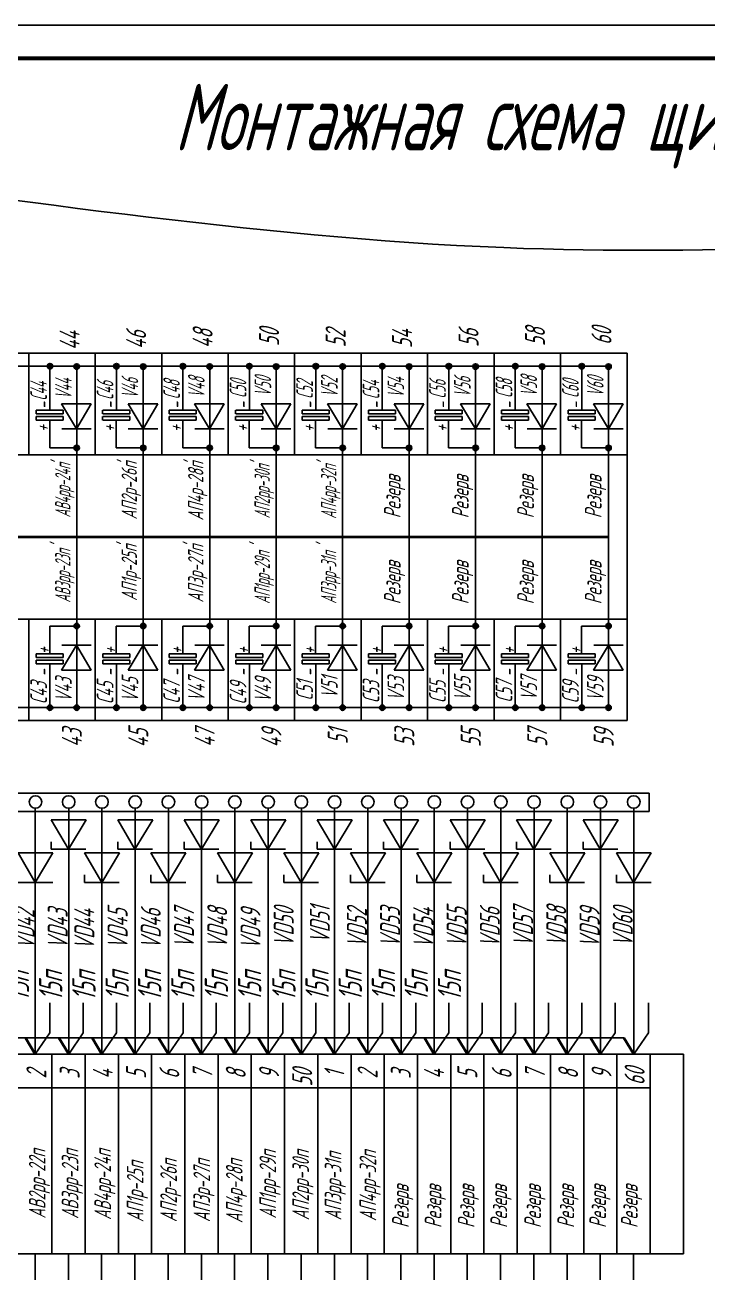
# Model space of a CAD drawing. Header units: millimetres. Extents: x -338 to 6826, y -8218 to 3153.
# Drawn here: x 2344.8 to 2447.5, y -5190 to -5001.3 of the extents above; entities that cross this region are included whole.
import ezdxf
from ezdxf.enums import TextEntityAlignment as Align

# ---------------------------------------------------------------- set-up
doc = ezdxf.new("R2010")
doc.units = ezdxf.units.MM
doc.layers.add('Рамка тонкая', color=5, linetype='Continuous', lineweight=25)
doc.layers.add('Текст_КИП', color=2, linetype='Continuous', lineweight=25)
doc.layers.add('ТЕКСТ', color=2, linetype='Continuous')
doc.layers.add('Текст.', color=51, linetype='Continuous')
doc.styles.add('Simplex', font='simplex.shx', dxfattribs={"width": 0.7, "oblique": 15})

msp = doc.modelspace()

# ---------------------------------------------------------------- hatches: boundary and pattern name
h = msp.add_hatch(color=256)
edge = h.paths.add_edge_path()
edge.add_arc((2348.49, -5052.6), 0.412, 0, 360)
h = msp.add_hatch(color=256)
edge = h.paths.add_edge_path()
edge.add_arc((2352.52, -5052.65), 0.412, 0, 360)
h = msp.add_hatch(color=256)
edge = h.paths.add_edge_path()
edge.add_arc((2358.49, -5052.6), 0.412, 0, 360)
h = msp.add_hatch(color=256)
edge = h.paths.add_edge_path()
edge.add_arc((2362.52, -5052.65), 0.412, 0, 360)
h = msp.add_hatch(color=256)
edge = h.paths.add_edge_path()
edge.add_arc((2368.49, -5052.6), 0.412, 0, 360)
h = msp.add_hatch(color=256)
edge = h.paths.add_edge_path()
edge.add_arc((2372.52, -5052.65), 0.412, 0, 360)
h = msp.add_hatch(color=256)
edge = h.paths.add_edge_path()
edge.add_arc((2378.49, -5052.6), 0.412, 0, 360)
h = msp.add_hatch(color=256)
edge = h.paths.add_edge_path()
edge.add_arc((2382.52, -5052.65), 0.412, 0, 360)
h = msp.add_hatch(color=256)
edge = h.paths.add_edge_path()
edge.add_arc((2388.49, -5052.6), 0.412, 0, 360)
h = msp.add_hatch(color=256)
edge = h.paths.add_edge_path()
edge.add_arc((2392.52, -5052.65), 0.412, 0, 360)
h = msp.add_hatch(color=256)
edge = h.paths.add_edge_path()
edge.add_arc((2398.49, -5052.6), 0.412, 0, 360)
h = msp.add_hatch(color=256)
edge = h.paths.add_edge_path()
edge.add_arc((2402.52, -5052.65), 0.412, 0, 360)
h = msp.add_hatch(color=256)
edge = h.paths.add_edge_path()
edge.add_arc((2408.49, -5052.6), 0.412, 0, 360)
h = msp.add_hatch(color=256)
edge = h.paths.add_edge_path()
edge.add_arc((2412.52, -5052.65), 0.412, 0, 360)
h = msp.add_hatch(color=256)
edge = h.paths.add_edge_path()
edge.add_arc((2418.49, -5052.6), 0.412, 0, 360)
h = msp.add_hatch(color=256)
edge = h.paths.add_edge_path()
edge.add_arc((2422.52, -5052.65), 0.412, 0, 360)
h = msp.add_hatch(color=256)
edge = h.paths.add_edge_path()
edge.add_arc((2428.49, -5052.6), 0.412, 0, 360)
h = msp.add_hatch(color=256)
edge = h.paths.add_edge_path()
edge.add_arc((2432.52, -5052.65), 0.412, 0, 360)
h = msp.add_hatch(color=256)
edge = h.paths.add_edge_path()
edge.add_arc((2352.52, -5064.89), 0.412, 0, 360)
h = msp.add_hatch(color=256)
edge = h.paths.add_edge_path()
edge.add_arc((2362.52, -5064.89), 0.412, 0, 360)
h = msp.add_hatch(color=256)
edge = h.paths.add_edge_path()
edge.add_arc((2372.52, -5064.89), 0.412, 0, 360)
h = msp.add_hatch(color=256)
edge = h.paths.add_edge_path()
edge.add_arc((2382.52, -5064.89), 0.412, 0, 360)
h = msp.add_hatch(color=256)
edge = h.paths.add_edge_path()
edge.add_arc((2392.52, -5064.89), 0.412, 0, 360)
h = msp.add_hatch(color=256)
edge = h.paths.add_edge_path()
edge.add_arc((2402.52, -5064.89), 0.412, 0, 360)
h = msp.add_hatch(color=256)
edge = h.paths.add_edge_path()
edge.add_arc((2412.52, -5064.89), 0.412, 0, 360)
h = msp.add_hatch(color=256)
edge = h.paths.add_edge_path()
edge.add_arc((2422.52, -5064.89), 0.412, 0, 360)
h = msp.add_hatch(color=256)
edge = h.paths.add_edge_path()
edge.add_arc((2432.52, -5064.89), 0.412, 0, 360)
h = msp.add_hatch(color=256)
edge = h.paths.add_edge_path()
edge.add_arc((2352.52, -5091.68), 0.412, 0, 360)
h = msp.add_hatch(color=256)
edge = h.paths.add_edge_path()
edge.add_arc((2362.52, -5091.68), 0.412, 0, 360)
h = msp.add_hatch(color=256)
edge = h.paths.add_edge_path()
edge.add_arc((2372.52, -5091.68), 0.412, 0, 360)
h = msp.add_hatch(color=256)
edge = h.paths.add_edge_path()
edge.add_arc((2382.52, -5091.68), 0.412, 0, 360)
h = msp.add_hatch(color=256)
edge = h.paths.add_edge_path()
edge.add_arc((2392.52, -5091.68), 0.412, 0, 360)
h = msp.add_hatch(color=256)
edge = h.paths.add_edge_path()
edge.add_arc((2402.52, -5091.68), 0.412, 0, 360)
h = msp.add_hatch(color=256)
edge = h.paths.add_edge_path()
edge.add_arc((2412.52, -5091.68), 0.412, 0, 360)
h = msp.add_hatch(color=256)
edge = h.paths.add_edge_path()
edge.add_arc((2422.52, -5091.68), 0.412, 0, 360)
h = msp.add_hatch(color=256)
edge = h.paths.add_edge_path()
edge.add_arc((2432.52, -5091.68), 0.412, 0, 360)
h = msp.add_hatch(color=256)
edge = h.paths.add_edge_path()
edge.add_arc((2348.49, -5103.97), 0.412, 0, 360)
h = msp.add_hatch(color=256)
edge = h.paths.add_edge_path()
edge.add_arc((2352.52, -5103.96), 0.412, 0, 360)
h = msp.add_hatch(color=256)
edge = h.paths.add_edge_path()
edge.add_arc((2358.49, -5103.97), 0.412, 0, 360)
h = msp.add_hatch(color=256)
edge = h.paths.add_edge_path()
edge.add_arc((2362.52, -5103.96), 0.412, 0, 360)
h = msp.add_hatch(color=256)
edge = h.paths.add_edge_path()
edge.add_arc((2368.49, -5103.97), 0.412, 0, 360)
h = msp.add_hatch(color=256)
edge = h.paths.add_edge_path()
edge.add_arc((2372.52, -5103.96), 0.412, 0, 360)
h = msp.add_hatch(color=256)
edge = h.paths.add_edge_path()
edge.add_arc((2378.49, -5103.97), 0.412, 0, 360)
h = msp.add_hatch(color=256)
edge = h.paths.add_edge_path()
edge.add_arc((2382.52, -5103.96), 0.412, 0, 360)
h = msp.add_hatch(color=256)
edge = h.paths.add_edge_path()
edge.add_arc((2388.49, -5103.97), 0.412, 0, 360)
h = msp.add_hatch(color=256)
edge = h.paths.add_edge_path()
edge.add_arc((2392.52, -5103.96), 0.412, 0, 360)
h = msp.add_hatch(color=256)
edge = h.paths.add_edge_path()
edge.add_arc((2398.49, -5103.97), 0.412, 0, 360)
h = msp.add_hatch(color=256)
edge = h.paths.add_edge_path()
edge.add_arc((2402.52, -5103.96), 0.412, 0, 360)
h = msp.add_hatch(color=256)
edge = h.paths.add_edge_path()
edge.add_arc((2408.49, -5103.97), 0.412, 0, 360)
h = msp.add_hatch(color=256)
edge = h.paths.add_edge_path()
edge.add_arc((2412.52, -5103.96), 0.412, 0, 360)
h = msp.add_hatch(color=256)
edge = h.paths.add_edge_path()
edge.add_arc((2418.49, -5103.97), 0.412, 0, 360)
h = msp.add_hatch(color=256)
edge = h.paths.add_edge_path()
edge.add_arc((2422.52, -5103.96), 0.412, 0, 360)
h = msp.add_hatch(color=256)
edge = h.paths.add_edge_path()
edge.add_arc((2428.49, -5103.97), 0.412, 0, 360)
h = msp.add_hatch(color=256)
edge = h.paths.add_edge_path()
edge.add_arc((2432.52, -5103.96), 0.412, 0, 360)

# ---------------------------------------------------------------- linework, layer by layer
at = {"lineweight": 60}
msp.add_line((2056.94, -5006.29), (2872.94, -5006.29), dxfattribs=at)
at = {"color": 30}
for p, q in [((2435.3, -5050.66), (2132.83, -5050.66)), ((2345.3, -5050.66), (2345.3, -5065.92)), ((2355.3, -5050.66), (2355.3, -5065.92)), ((2365.3, -5050.66), (2365.3, -5065.92)), ((2375.3, -5050.66), (2375.3, -5065.92)), ((2385.3, -5050.66), (2385.3, -5065.92)), ((2395.3, -5050.66), (2395.3, -5065.92)), ((2405.3, -5050.66), (2405.3, -5065.92)), ((2415.3, -5050.66), (2415.3, -5065.92)), ((2425.3, -5050.66), (2425.3, -5065.92)), ((2435.3, -5050.66), (2435.3, -5065.92)), ((2435.3, -5065.92), (2132.83, -5065.92)), ((2435.3, -5105.9), (2435.3, -5065.92)), ((2435.3, -5090.65), (2132.83, -5090.65)), ((2345.3, -5105.9), (2345.3, -5090.65)), ((2355.3, -5105.9), (2355.3, -5090.65)), ((2365.3, -5105.9), (2365.3, -5090.65)), ((2375.3, -5105.9), (2375.3, -5090.65)), ((2385.3, -5105.9), (2385.3, -5090.65)), ((2395.3, -5105.9), (2395.3, -5090.65)), ((2405.3, -5105.9), (2405.3, -5090.65)), ((2415.3, -5105.9), (2415.3, -5090.65)), ((2425.3, -5105.9), (2425.3, -5090.65)), ((2435.3, -5105.9), (2132.83, -5105.9))]:
    msp.add_line(p, q, dxfattribs=at)
at = {"color": 0}
for p, q in [((2137.27, -5052.61), (2432.52, -5052.61)), ((2348.46, -5060.72), (2348.46, -5064.88)), ((2358.46, -5060.72), (2358.46, -5064.88)), ((2368.46, -5060.72), (2368.46, -5064.88)), ((2378.46, -5060.72), (2378.46, -5064.88)), ((2388.46, -5060.72), (2388.46, -5064.88)), ((2398.46, -5060.72), (2398.46, -5064.88)), ((2408.46, -5060.72), (2408.46, -5064.88)), ((2418.46, -5060.72), (2418.46, -5064.88)), ((2428.46, -5060.72), (2428.46, -5064.88)), ((2348.46, -5095.85), (2348.46, -5091.69)), ((2358.46, -5095.85), (2358.46, -5091.69)), ((2368.46, -5095.85), (2368.46, -5091.69)), ((2378.46, -5095.85), (2378.46, -5091.69)), ((2388.46, -5095.85), (2388.46, -5091.69)), ((2398.46, -5095.85), (2398.46, -5091.69)), ((2408.46, -5095.85), (2408.46, -5091.69)), ((2418.46, -5095.85), (2418.46, -5091.69)), ((2428.46, -5095.85), (2428.46, -5091.69)), ((2130.76, -5103.96), (2432.52, -5103.96))]:
    msp.add_line(p, q, dxfattribs=at)
for p, q in [((2348.49, -5059.2), (2348.49, -5052.61)), ((2352.52, -5052.61), (2352.52, -5078.28)), ((2358.49, -5059.2), (2358.49, -5052.61)), ((2362.52, -5052.61), (2362.52, -5078.28)), ((2368.49, -5059.2), (2368.49, -5052.61)), ((2372.52, -5052.61), (2372.52, -5078.28)), ((2378.49, -5059.2), (2378.49, -5052.61)), ((2382.52, -5052.61), (2382.52, -5078.28)), ((2388.49, -5059.2), (2388.49, -5052.61)), ((2392.52, -5052.61), (2392.52, -5078.28)), ((2398.49, -5059.2), (2398.49, -5052.61)), ((2402.52, -5052.61), (2402.52, -5078.28)), ((2408.49, -5059.2), (2408.49, -5052.61)), ((2412.52, -5052.61), (2412.52, -5078.28)), ((2418.49, -5059.2), (2418.49, -5052.61)), ((2422.52, -5052.61), (2422.52, -5078.28)), ((2428.49, -5059.2), (2428.49, -5052.61)), ((2432.52, -5052.61), (2432.52, -5078.28)), ((2350.25, -5058.24), (2352.51, -5062)), ((2350.25, -5058.24), (2354.71, -5058.24)), ((2352.51, -5062), (2354.71, -5058.24)), ((2360.25, -5058.24), (2362.51, -5062)), ((2360.25, -5058.24), (2364.71, -5058.24)), ((2362.51, -5062), (2364.71, -5058.24)), ((2370.25, -5058.24), (2372.51, -5062)), ((2370.25, -5058.24), (2374.71, -5058.24)), ((2372.51, -5062), (2374.71, -5058.24)), ((2380.25, -5058.24), (2382.51, -5062)), ((2380.25, -5058.24), (2384.71, -5058.24)), ((2382.51, -5062), (2384.71, -5058.24)), ((2390.25, -5058.24), (2392.51, -5062)), ((2390.25, -5058.24), (2394.71, -5058.24)), ((2392.51, -5062), (2394.71, -5058.24)), ((2400.25, -5058.24), (2402.51, -5062)), ((2400.25, -5058.24), (2404.71, -5058.24)), ((2402.51, -5062), (2404.71, -5058.24)), ((2410.25, -5058.24), (2412.51, -5062)), ((2410.25, -5058.24), (2414.71, -5058.24)), ((2412.51, -5062), (2414.71, -5058.24)), ((2420.25, -5058.24), (2422.51, -5062)), ((2420.25, -5058.24), (2424.71, -5058.24)), ((2422.51, -5062), (2424.71, -5058.24)), ((2430.25, -5058.24), (2432.51, -5062)), ((2430.25, -5058.24), (2434.71, -5058.24)), ((2432.51, -5062), (2434.71, -5058.24)), ((2346.42, -5059.77), (2346.42, -5059.2)), ((2346.42, -5060.72), (2346.42, -5060.15)), ((2350.49, -5059.2), (2346.43, -5059.2)), ((2346.43, -5059.77), (2350.49, -5059.77)), ((2350.49, -5060.15), (2346.43, -5060.15)), ((2350.49, -5059.77), (2350.49, -5059.2)), ((2350.49, -5060.72), (2350.49, -5060.15)), ((2356.42, -5059.77), (2356.42, -5059.2)), ((2356.42, -5060.72), (2356.42, -5060.15)), ((2360.49, -5059.2), (2356.43, -5059.2)), ((2356.43, -5059.77), (2360.49, -5059.77)), ((2360.49, -5060.15), (2356.43, -5060.15)), ((2360.49, -5059.77), (2360.49, -5059.2)), ((2360.49, -5060.72), (2360.49, -5060.15)), ((2366.42, -5059.77), (2366.42, -5059.2)), ((2366.42, -5060.72), (2366.42, -5060.15)), ((2370.49, -5059.2), (2366.43, -5059.2)), ((2366.43, -5059.77), (2370.49, -5059.77)), ((2370.49, -5060.15), (2366.43, -5060.15)), ((2370.49, -5059.77), (2370.49, -5059.2)), ((2370.49, -5060.72), (2370.49, -5060.15)), ((2376.42, -5059.77), (2376.42, -5059.2)), ((2376.42, -5060.72), (2376.42, -5060.15)), ((2380.49, -5059.2), (2376.43, -5059.2)), ((2376.43, -5059.77), (2380.49, -5059.77)), ((2380.49, -5060.15), (2376.43, -5060.15)), ((2380.49, -5059.77), (2380.49, -5059.2)), ((2380.49, -5060.72), (2380.49, -5060.15)), ((2386.42, -5059.77), (2386.42, -5059.2)), ((2386.42, -5060.72), (2386.42, -5060.15)), ((2390.49, -5059.2), (2386.43, -5059.2)), ((2386.43, -5059.77), (2390.49, -5059.77)), ((2390.49, -5060.15), (2386.43, -5060.15)), ((2390.49, -5059.77), (2390.49, -5059.2)), ((2390.49, -5060.72), (2390.49, -5060.15)), ((2396.42, -5059.77), (2396.42, -5059.2)), ((2396.42, -5060.72), (2396.42, -5060.15)), ((2400.49, -5059.2), (2396.43, -5059.2)), ((2396.43, -5059.77), (2400.49, -5059.77)), ((2400.49, -5060.15), (2396.43, -5060.15)), ((2400.49, -5059.77), (2400.49, -5059.2)), ((2400.49, -5060.72), (2400.49, -5060.15)), ((2406.42, -5059.77), (2406.42, -5059.2)), ((2406.42, -5060.72), (2406.42, -5060.15)), ((2410.49, -5059.2), (2406.43, -5059.2)), ((2406.43, -5059.77), (2410.49, -5059.77)), ((2410.49, -5060.15), (2406.43, -5060.15)), ((2410.49, -5059.77), (2410.49, -5059.2)), ((2410.49, -5060.72), (2410.49, -5060.15)), ((2416.42, -5059.77), (2416.42, -5059.2)), ((2416.42, -5060.72), (2416.42, -5060.15)), ((2420.49, -5059.2), (2416.43, -5059.2)), ((2416.43, -5059.77), (2420.49, -5059.77)), ((2420.49, -5060.15), (2416.43, -5060.15)), ((2420.49, -5059.77), (2420.49, -5059.2)), ((2420.49, -5060.72), (2420.49, -5060.15)), ((2426.42, -5059.77), (2426.42, -5059.2)), ((2426.42, -5060.72), (2426.42, -5060.15)), ((2430.49, -5059.2), (2426.43, -5059.2)), ((2426.43, -5059.77), (2430.49, -5059.77)), ((2430.49, -5060.15), (2426.43, -5060.15)), ((2430.49, -5059.77), (2430.49, -5059.2)), ((2430.49, -5060.72), (2430.49, -5060.15)), ((2346.43, -5060.72), (2350.49, -5060.72)), ((2352.51, -5062), (2350.28, -5062)), ((2352.51, -5062), (2354.71, -5062)), ((2356.43, -5060.72), (2360.49, -5060.72)), ((2362.51, -5062), (2360.28, -5062)), ((2362.51, -5062), (2364.71, -5062)), ((2366.43, -5060.72), (2370.49, -5060.72)), ((2372.51, -5062), (2370.28, -5062)), ((2372.51, -5062), (2374.71, -5062)), ((2376.43, -5060.72), (2380.49, -5060.72)), ((2382.51, -5062), (2380.28, -5062)), ((2382.51, -5062), (2384.71, -5062)), ((2386.43, -5060.72), (2390.49, -5060.72)), ((2392.51, -5062), (2390.28, -5062)), ((2392.51, -5062), (2394.71, -5062)), ((2396.43, -5060.72), (2400.49, -5060.72)), ((2402.51, -5062), (2400.28, -5062)), ((2402.51, -5062), (2404.71, -5062)), ((2406.43, -5060.72), (2410.49, -5060.72)), ((2412.51, -5062), (2410.28, -5062)), ((2412.51, -5062), (2414.71, -5062)), ((2416.43, -5060.72), (2420.49, -5060.72)), ((2422.51, -5062), (2420.28, -5062)), ((2422.51, -5062), (2424.71, -5062)), ((2426.43, -5060.72), (2430.49, -5060.72)), ((2432.51, -5062), (2430.28, -5062)), ((2432.51, -5062), (2434.71, -5062)), ((2352.52, -5064.88), (2348.46, -5064.88)), ((2362.52, -5064.88), (2358.46, -5064.88)), ((2372.52, -5064.88), (2368.46, -5064.88)), ((2382.52, -5064.88), (2378.46, -5064.88)), ((2392.52, -5064.88), (2388.46, -5064.88)), ((2402.52, -5064.88), (2398.46, -5064.88)), ((2412.52, -5064.88), (2408.46, -5064.88)), ((2422.52, -5064.88), (2418.46, -5064.88)), ((2432.52, -5064.88), (2428.46, -5064.88)), ((2352.52, -5103.96), (2352.52, -5078.28)), ((2362.52, -5103.96), (2362.52, -5078.28)), ((2372.52, -5103.96), (2372.52, -5078.28)), ((2382.52, -5103.96), (2382.52, -5078.28)), ((2392.52, -5103.96), (2392.52, -5078.28)), ((2402.52, -5103.96), (2402.52, -5078.28)), ((2412.52, -5103.96), (2412.52, -5078.28)), ((2422.52, -5103.96), (2422.52, -5078.28)), ((2432.52, -5103.96), (2432.52, -5078.28)), ((2352.52, -5091.69), (2348.46, -5091.69)), ((2362.52, -5091.69), (2358.46, -5091.69)), ((2372.52, -5091.69), (2368.46, -5091.69)), ((2382.52, -5091.69), (2378.46, -5091.69)), ((2392.52, -5091.69), (2388.46, -5091.69)), ((2402.52, -5091.69), (2398.46, -5091.69)), ((2412.52, -5091.69), (2408.46, -5091.69)), ((2422.52, -5091.69), (2418.46, -5091.69)), ((2432.52, -5091.69), (2428.46, -5091.69)), ((2346.43, -5096.42), (2346.43, -5095.85)), ((2346.43, -5095.85), (2350.49, -5095.85)), ((2350.25, -5098.33), (2352.51, -5094.57)), ((2352.51, -5094.57), (2350.28, -5094.57)), ((2350.49, -5095.85), (2350.49, -5096.42)), ((2350.49, -5095.85), (2350.49, -5096.42)), ((2352.51, -5094.57), (2354.71, -5098.33)), ((2352.51, -5094.57), (2354.71, -5094.57)), ((2356.43, -5096.42), (2356.43, -5095.85)), ((2356.43, -5095.85), (2360.49, -5095.85)), ((2360.25, -5098.33), (2362.51, -5094.57)), ((2362.51, -5094.57), (2360.28, -5094.57)), ((2360.49, -5095.85), (2360.49, -5096.42)), ((2360.49, -5095.85), (2360.49, -5096.42)), ((2362.51, -5094.57), (2364.71, -5098.33)), ((2362.51, -5094.57), (2364.71, -5094.57)), ((2366.43, -5096.42), (2366.43, -5095.85)), ((2366.43, -5095.85), (2370.49, -5095.85)), ((2370.25, -5098.33), (2372.51, -5094.57)), ((2372.51, -5094.57), (2370.28, -5094.57)), ((2370.49, -5095.85), (2370.49, -5096.42)), ((2370.49, -5095.85), (2370.49, -5096.42)), ((2372.51, -5094.57), (2374.71, -5098.33)), ((2372.51, -5094.57), (2374.71, -5094.57)), ((2376.43, -5096.42), (2376.43, -5095.85)), ((2376.43, -5095.85), (2380.49, -5095.85)), ((2380.25, -5098.33), (2382.51, -5094.57)), ((2382.51, -5094.57), (2380.28, -5094.57)), ((2380.49, -5095.85), (2380.49, -5096.42)), ((2380.49, -5095.85), (2380.49, -5096.42)), ((2382.51, -5094.57), (2384.71, -5098.33)), ((2382.51, -5094.57), (2384.71, -5094.57)), ((2386.43, -5096.42), (2386.43, -5095.85)), ((2386.43, -5095.85), (2390.49, -5095.85)), ((2390.25, -5098.33), (2392.51, -5094.57)), ((2392.51, -5094.57), (2390.28, -5094.57)), ((2390.49, -5095.85), (2390.49, -5096.42)), ((2390.49, -5095.85), (2390.49, -5096.42)), ((2392.51, -5094.57), (2394.71, -5098.33)), ((2392.51, -5094.57), (2394.71, -5094.57)), ((2396.43, -5096.42), (2396.43, -5095.85)), ((2396.43, -5095.85), (2400.49, -5095.85)), ((2400.25, -5098.33), (2402.51, -5094.57)), ((2402.51, -5094.57), (2400.28, -5094.57)), ((2400.49, -5095.85), (2400.49, -5096.42)), ((2400.49, -5095.85), (2400.49, -5096.42)), ((2402.51, -5094.57), (2404.71, -5098.33)), ((2402.51, -5094.57), (2404.71, -5094.57)), ((2406.43, -5096.42), (2406.43, -5095.85)), ((2406.43, -5095.85), (2410.49, -5095.85)), ((2410.25, -5098.33), (2412.51, -5094.57)), ((2412.51, -5094.57), (2410.28, -5094.57)), ((2410.49, -5095.85), (2410.49, -5096.42)), ((2410.49, -5095.85), (2410.49, -5096.42)), ((2412.51, -5094.57), (2414.71, -5098.33)), ((2412.51, -5094.57), (2414.71, -5094.57)), ((2416.43, -5096.42), (2416.43, -5095.85)), ((2416.43, -5095.85), (2420.49, -5095.85)), ((2420.25, -5098.33), (2422.51, -5094.57)), ((2422.51, -5094.57), (2420.28, -5094.57)), ((2420.49, -5095.85), (2420.49, -5096.42)), ((2420.49, -5095.85), (2420.49, -5096.42)), ((2422.51, -5094.57), (2424.71, -5098.33)), ((2422.51, -5094.57), (2424.71, -5094.57)), ((2426.43, -5096.42), (2426.43, -5095.85)), ((2426.43, -5095.85), (2430.49, -5095.85)), ((2430.25, -5098.33), (2432.51, -5094.57)), ((2432.51, -5094.57), (2430.28, -5094.57)), ((2430.49, -5095.85), (2430.49, -5096.42)), ((2430.49, -5095.85), (2430.49, -5096.42)), ((2432.51, -5094.57), (2434.71, -5098.33)), ((2432.51, -5094.57), (2434.71, -5094.57)), ((2350.49, -5096.42), (2346.43, -5096.42)), ((2346.43, -5097.37), (2346.43, -5096.8)), ((2346.43, -5096.8), (2350.49, -5096.8)), ((2350.49, -5097.37), (2346.43, -5097.37)), ((2348.49, -5097.37), (2348.49, -5103.96)), ((2350.49, -5096.8), (2350.49, -5097.37)), ((2350.49, -5096.8), (2350.49, -5097.37)), ((2360.49, -5096.42), (2356.43, -5096.42)), ((2356.43, -5097.37), (2356.43, -5096.8)), ((2356.43, -5096.8), (2360.49, -5096.8)), ((2360.49, -5097.37), (2356.43, -5097.37)), ((2358.49, -5097.37), (2358.49, -5103.96)), ((2360.49, -5096.8), (2360.49, -5097.37)), ((2360.49, -5096.8), (2360.49, -5097.37)), ((2370.49, -5096.42), (2366.43, -5096.42)), ((2366.43, -5097.37), (2366.43, -5096.8)), ((2366.43, -5096.8), (2370.49, -5096.8)), ((2370.49, -5097.37), (2366.43, -5097.37)), ((2368.49, -5097.37), (2368.49, -5103.96)), ((2370.49, -5096.8), (2370.49, -5097.37)), ((2370.49, -5096.8), (2370.49, -5097.37)), ((2380.49, -5096.42), (2376.43, -5096.42)), ((2376.43, -5097.37), (2376.43, -5096.8)), ((2376.43, -5096.8), (2380.49, -5096.8)), ((2380.49, -5097.37), (2376.43, -5097.37)), ((2378.49, -5097.37), (2378.49, -5103.96)), ((2380.49, -5096.8), (2380.49, -5097.37)), ((2380.49, -5096.8), (2380.49, -5097.37)), ((2390.49, -5096.42), (2386.43, -5096.42)), ((2386.43, -5097.37), (2386.43, -5096.8)), ((2386.43, -5096.8), (2390.49, -5096.8)), ((2390.49, -5097.37), (2386.43, -5097.37)), ((2388.49, -5097.37), (2388.49, -5103.96)), ((2390.49, -5096.8), (2390.49, -5097.37)), ((2390.49, -5096.8), (2390.49, -5097.37)), ((2400.49, -5096.42), (2396.43, -5096.42)), ((2396.43, -5097.37), (2396.43, -5096.8)), ((2396.43, -5096.8), (2400.49, -5096.8)), ((2400.49, -5097.37), (2396.43, -5097.37)), ((2398.49, -5097.37), (2398.49, -5103.96)), ((2400.49, -5096.8), (2400.49, -5097.37)), ((2400.49, -5096.8), (2400.49, -5097.37)), ((2410.49, -5096.42), (2406.43, -5096.42)), ((2406.43, -5097.37), (2406.43, -5096.8)), ((2406.43, -5096.8), (2410.49, -5096.8)), ((2410.49, -5097.37), (2406.43, -5097.37)), ((2408.49, -5097.37), (2408.49, -5103.96)), ((2410.49, -5096.8), (2410.49, -5097.37)), ((2410.49, -5096.8), (2410.49, -5097.37)), ((2420.49, -5096.42), (2416.43, -5096.42)), ((2416.43, -5097.37), (2416.43, -5096.8)), ((2416.43, -5096.8), (2420.49, -5096.8)), ((2420.49, -5097.37), (2416.43, -5097.37)), ((2418.49, -5097.37), (2418.49, -5103.96)), ((2420.49, -5096.8), (2420.49, -5097.37)), ((2420.49, -5096.8), (2420.49, -5097.37)), ((2430.49, -5096.42), (2426.43, -5096.42)), ((2426.43, -5097.37), (2426.43, -5096.8)), ((2426.43, -5096.8), (2430.49, -5096.8)), ((2430.49, -5097.37), (2426.43, -5097.37)), ((2428.49, -5097.37), (2428.49, -5103.96)), ((2430.49, -5096.8), (2430.49, -5097.37)), ((2430.49, -5096.8), (2430.49, -5097.37)), ((2350.25, -5098.33), (2354.71, -5098.33)), ((2360.25, -5098.33), (2364.71, -5098.33)), ((2370.25, -5098.33), (2374.71, -5098.33)), ((2380.25, -5098.33), (2384.71, -5098.33)), ((2390.25, -5098.33), (2394.71, -5098.33)), ((2400.25, -5098.33), (2404.71, -5098.33)), ((2410.25, -5098.33), (2414.71, -5098.33)), ((2420.25, -5098.33), (2424.71, -5098.33)), ((2430.25, -5098.33), (2434.71, -5098.33)), ((2284.91, -5116.82), (2438.64, -5116.82)), ((2435.41, -5116.82), (2438.64, -5116.82)), ((2438.64, -5119.6), (2438.64, -5116.82)), ((2438.64, -5119.6), (2284.91, -5119.6)), ((2346.28, -5156.09), (2346.28, -5119.09)), ((2351.31, -5156.1), (2351.31, -5119.09)), ((2356.31, -5156.1), (2356.31, -5119.09)), ((2361.31, -5156.1), (2361.31, -5119.09)), ((2366.31, -5156.1), (2366.31, -5119.09)), ((2371.31, -5156.1), (2371.31, -5119.09)), ((2376.31, -5156.1), (2376.31, -5119.09)), ((2381.31, -5156.1), (2381.31, -5119.09)), ((2386.31, -5156.1), (2386.31, -5119.09)), ((2391.31, -5156.1), (2391.31, -5119.09)), ((2396.31, -5156.1), (2396.31, -5119.09)), ((2401.31, -5156.1), (2401.31, -5119.09)), ((2406.31, -5156.12), (2406.31, -5119.09)), ((2411.31, -5156.1), (2411.31, -5119.09)), ((2416.31, -5156.1), (2416.31, -5119.09)), ((2421.31, -5156.1), (2421.31, -5119.09)), ((2426.31, -5156.1), (2426.31, -5119.09)), ((2431.31, -5156.1), (2431.31, -5119.09)), ((2438.64, -5119.6), (2435.41, -5119.6)), ((2436.31, -5156.1), (2436.31, -5119.09)), ((2434.82, -5153.64), (2132.23, -5153.64))]:
    msp.add_line(p, q)
at = {"color": 1, "lineweight": 40}
for p, q in [((2132.23, -5078.28), (2432.52, -5078.28)), ((2344.79, -5153.64), (2346.28, -5156.09)), ((2349.82, -5153.64), (2351.31, -5156.09)), ((2354.82, -5153.64), (2356.31, -5156.09)), ((2359.82, -5153.64), (2361.31, -5156.09)), ((2364.82, -5153.64), (2366.31, -5156.09)), ((2369.82, -5153.64), (2371.31, -5156.09)), ((2374.82, -5153.64), (2376.31, -5156.09)), ((2379.82, -5153.64), (2381.31, -5156.09)), ((2384.82, -5153.64), (2386.31, -5156.09)), ((2389.82, -5153.64), (2391.31, -5156.09)), ((2394.82, -5153.64), (2396.31, -5156.09)), ((2399.82, -5153.64), (2401.31, -5156.09)), ((2404.82, -5153.64), (2406.31, -5156.09)), ((2409.82, -5153.64), (2411.31, -5156.09)), ((2414.82, -5153.64), (2416.31, -5156.09)), ((2419.82, -5153.64), (2421.31, -5156.09)), ((2424.82, -5153.64), (2426.31, -5156.09)), ((2429.82, -5153.64), (2431.31, -5156.09)), ((2434.82, -5153.64), (2436.31, -5156.09))]:
    msp.add_line(p, q, dxfattribs=at)
at = {"color": 6}
for p, q in [((2353.95, -5120.82), (2348.69, -5120.82)), ((2351.28, -5125.25), (2348.69, -5120.82)), ((2353.95, -5120.82), (2351.28, -5125.25)), ((2363.95, -5120.82), (2358.69, -5120.82)), ((2361.28, -5125.25), (2358.69, -5120.82)), ((2363.95, -5120.82), (2361.28, -5125.25)), ((2373.95, -5120.82), (2368.69, -5120.82)), ((2371.28, -5125.25), (2368.69, -5120.82)), ((2373.95, -5120.82), (2371.28, -5125.25)), ((2383.95, -5120.82), (2378.69, -5120.82)), ((2381.28, -5125.25), (2378.69, -5120.82)), ((2383.95, -5120.82), (2381.28, -5125.25)), ((2393.95, -5120.82), (2388.69, -5120.82)), ((2391.28, -5125.25), (2388.69, -5120.82)), ((2393.95, -5120.82), (2391.28, -5125.25)), ((2403.95, -5120.82), (2398.69, -5120.82)), ((2401.28, -5125.25), (2398.69, -5120.82)), ((2403.95, -5120.82), (2401.28, -5125.25)), ((2413.95, -5120.82), (2408.69, -5120.82)), ((2411.28, -5125.25), (2408.69, -5120.82)), ((2413.95, -5120.82), (2411.28, -5125.25)), ((2423.95, -5120.82), (2418.69, -5120.82)), ((2421.28, -5125.25), (2418.69, -5120.82)), ((2423.95, -5120.82), (2421.28, -5125.25)), ((2433.95, -5120.82), (2428.69, -5120.82)), ((2431.28, -5125.25), (2428.69, -5120.82)), ((2433.95, -5120.82), (2431.28, -5125.25)), ((2348.69, -5125.25), (2348.69, -5124.13)), ((2358.69, -5125.25), (2358.69, -5124.13)), ((2368.69, -5125.25), (2368.69, -5124.13)), ((2378.69, -5125.25), (2378.69, -5124.13)), ((2388.69, -5125.25), (2388.69, -5124.13)), ((2398.69, -5125.25), (2398.69, -5124.13)), ((2408.69, -5125.25), (2408.69, -5124.13)), ((2418.69, -5125.25), (2418.69, -5124.13)), ((2428.69, -5125.25), (2428.69, -5124.13)), ((2348.95, -5125.81), (2343.69, -5125.81)), ((2346.28, -5130.24), (2343.69, -5125.81)), ((2348.95, -5125.81), (2346.28, -5130.24)), ((2351.28, -5125.25), (2348.69, -5125.25)), ((2351.28, -5125.25), (2353.91, -5125.25)), ((2358.95, -5125.81), (2353.69, -5125.81)), ((2356.28, -5130.24), (2353.69, -5125.81)), ((2358.95, -5125.81), (2356.28, -5130.24)), ((2361.28, -5125.25), (2358.69, -5125.25)), ((2361.28, -5125.25), (2363.91, -5125.25)), ((2368.95, -5125.81), (2363.69, -5125.81)), ((2366.28, -5130.24), (2363.69, -5125.81)), ((2368.95, -5125.81), (2366.28, -5130.24)), ((2371.28, -5125.25), (2368.69, -5125.25)), ((2371.28, -5125.25), (2373.91, -5125.25)), ((2378.95, -5125.81), (2373.69, -5125.81)), ((2376.28, -5130.24), (2373.69, -5125.81)), ((2378.95, -5125.81), (2376.28, -5130.24)), ((2381.28, -5125.25), (2378.69, -5125.25)), ((2381.28, -5125.25), (2383.91, -5125.25)), ((2388.95, -5125.81), (2383.69, -5125.81)), ((2386.28, -5130.24), (2383.69, -5125.81)), ((2388.95, -5125.81), (2386.28, -5130.24)), ((2391.28, -5125.25), (2388.69, -5125.25)), ((2391.28, -5125.25), (2393.91, -5125.25)), ((2398.95, -5125.81), (2393.69, -5125.81)), ((2396.28, -5130.24), (2393.69, -5125.81)), ((2398.95, -5125.81), (2396.28, -5130.24)), ((2401.28, -5125.25), (2398.69, -5125.25)), ((2401.28, -5125.25), (2403.91, -5125.25)), ((2408.95, -5125.81), (2403.69, -5125.81)), ((2406.28, -5130.24), (2403.69, -5125.81)), ((2408.95, -5125.81), (2406.28, -5130.24)), ((2411.28, -5125.25), (2408.69, -5125.25)), ((2411.28, -5125.25), (2413.91, -5125.25)), ((2418.95, -5125.81), (2413.69, -5125.81)), ((2416.28, -5130.24), (2413.69, -5125.81)), ((2418.95, -5125.81), (2416.28, -5130.24)), ((2421.28, -5125.25), (2418.69, -5125.25)), ((2421.28, -5125.25), (2423.91, -5125.25)), ((2428.95, -5125.81), (2423.69, -5125.81)), ((2426.28, -5130.24), (2423.69, -5125.81)), ((2428.95, -5125.81), (2426.28, -5130.24)), ((2431.28, -5125.25), (2428.69, -5125.25)), ((2431.28, -5125.25), (2433.91, -5125.25)), ((2438.95, -5125.81), (2433.69, -5125.81)), ((2436.28, -5130.24), (2433.69, -5125.81)), ((2438.95, -5125.81), (2436.28, -5130.24)), ((2353.69, -5130.24), (2353.69, -5129.11)), ((2363.69, -5130.24), (2363.69, -5129.11)), ((2373.69, -5130.24), (2373.69, -5129.11)), ((2383.69, -5130.24), (2383.69, -5129.11)), ((2393.69, -5130.24), (2393.69, -5129.11)), ((2403.69, -5130.24), (2403.69, -5129.11)), ((2413.69, -5130.24), (2413.69, -5129.11)), ((2423.69, -5130.24), (2423.69, -5129.11)), ((2433.69, -5130.24), (2433.69, -5129.11)), ((2346.28, -5130.24), (2343.69, -5130.24)), ((2346.28, -5130.24), (2348.91, -5130.24)), ((2356.28, -5130.24), (2353.69, -5130.24)), ((2356.28, -5130.24), (2358.91, -5130.24)), ((2366.28, -5130.24), (2363.69, -5130.24)), ((2366.28, -5130.24), (2368.91, -5130.24)), ((2376.28, -5130.24), (2373.69, -5130.24)), ((2376.28, -5130.24), (2378.91, -5130.24)), ((2386.28, -5130.24), (2383.69, -5130.24)), ((2386.28, -5130.24), (2388.91, -5130.24)), ((2396.28, -5130.24), (2393.69, -5130.24)), ((2396.28, -5130.24), (2398.91, -5130.24)), ((2406.28, -5130.24), (2403.69, -5130.24)), ((2406.28, -5130.24), (2408.91, -5130.24)), ((2416.28, -5130.24), (2413.69, -5130.24)), ((2416.28, -5130.24), (2418.91, -5130.24)), ((2426.28, -5130.24), (2423.69, -5130.24)), ((2426.28, -5130.24), (2428.91, -5130.24)), ((2436.28, -5130.24), (2433.69, -5130.24)), ((2436.28, -5130.24), (2438.91, -5130.24))]:
    msp.add_line(p, q, dxfattribs=at)
at = {"color": 3}
for p, q in [((2348.49, -5152.87), (2348.49, -5148.34)), ((2353.51, -5152.87), (2353.51, -5148.34)), ((2358.51, -5152.87), (2358.51, -5148.34)), ((2363.51, -5152.87), (2363.51, -5148.34)), ((2368.51, -5152.87), (2368.51, -5148.34)), ((2373.51, -5152.87), (2373.51, -5148.34)), ((2378.51, -5152.87), (2378.51, -5148.34)), ((2383.51, -5152.87), (2383.51, -5148.34)), ((2388.51, -5152.87), (2388.51, -5148.34)), ((2393.51, -5152.87), (2393.51, -5148.34)), ((2398.51, -5152.87), (2398.51, -5148.34)), ((2403.51, -5152.87), (2403.51, -5148.34)), ((2408.51, -5152.87), (2408.51, -5148.34)), ((2413.51, -5152.87), (2413.51, -5148.34)), ((2418.51, -5152.87), (2418.51, -5148.34)), ((2423.51, -5152.87), (2423.51, -5148.34)), ((2428.51, -5152.87), (2428.51, -5148.34)), ((2433.51, -5152.87), (2433.51, -5148.34)), ((2438.51, -5152.87), (2438.51, -5148.34)), ((2346.28, -5156.09), (2348.49, -5152.87)), ((2351.31, -5156.09), (2353.51, -5152.87)), ((2356.31, -5156.09), (2358.51, -5152.87)), ((2361.31, -5156.09), (2363.51, -5152.87)), ((2366.31, -5156.09), (2368.51, -5152.87)), ((2371.31, -5156.09), (2373.51, -5152.87)), ((2376.31, -5156.09), (2378.51, -5152.87)), ((2381.31, -5156.09), (2383.51, -5152.87)), ((2386.31, -5156.09), (2388.51, -5152.87)), ((2391.31, -5156.09), (2393.51, -5152.87)), ((2396.31, -5156.09), (2398.51, -5152.87)), ((2401.31, -5156.09), (2403.51, -5152.87)), ((2406.31, -5156.09), (2408.51, -5152.87)), ((2411.31, -5156.09), (2413.51, -5152.87)), ((2416.31, -5156.09), (2418.51, -5152.87)), ((2421.31, -5156.09), (2423.51, -5152.87)), ((2426.31, -5156.09), (2428.51, -5152.87)), ((2431.31, -5156.09), (2433.51, -5152.87)), ((2436.31, -5156.09), (2438.51, -5152.87)), ((2346.27, -5186.09), (2346.27, -5190.03)), ((2351.27, -5186.09), (2351.27, -5190.03)), ((2356.27, -5186.09), (2356.27, -5190.03)), ((2361.27, -5186.09), (2361.27, -5190.03)), ((2366.27, -5186.09), (2366.27, -5190.03)), ((2371.27, -5186.09), (2371.27, -5190.03)), ((2376.27, -5186.09), (2376.27, -5190.03)), ((2381.27, -5186.09), (2381.27, -5190.03)), ((2386.27, -5186.09), (2386.27, -5190.03)), ((2391.27, -5186.09), (2391.27, -5190.03)), ((2396.27, -5186.09), (2396.27, -5190.03)), ((2401.27, -5186.09), (2401.27, -5190.03)), ((2406.27, -5186.09), (2406.27, -5190.03)), ((2411.27, -5186.09), (2411.27, -5190.03)), ((2416.27, -5186.09), (2416.27, -5190.03)), ((2421.27, -5186.09), (2421.27, -5190.03)), ((2426.27, -5186.09), (2426.27, -5190.03)), ((2431.27, -5186.09), (2431.27, -5190.03)), ((2436.27, -5186.09), (2436.27, -5190.03))]:
    msp.add_line(p, q, dxfattribs=at)
at = {"color": 2}
for p, q in [((2133.78, -5156.09), (2443.78, -5156.09)), ((2348.78, -5186.09), (2348.78, -5156.09)), ((2353.78, -5186.09), (2353.78, -5156.09)), ((2358.78, -5186.09), (2358.78, -5156.09)), ((2363.78, -5186.09), (2363.78, -5156.09)), ((2368.78, -5186.09), (2368.78, -5156.09)), ((2373.78, -5186.09), (2373.78, -5156.09)), ((2378.78, -5186.09), (2378.78, -5156.09)), ((2383.78, -5186.09), (2383.78, -5156.09)), ((2388.78, -5186.09), (2388.78, -5156.09)), ((2393.78, -5186.09), (2393.78, -5156.09)), ((2398.78, -5186.09), (2398.78, -5156.09)), ((2403.78, -5186.09), (2403.78, -5156.09)), ((2408.78, -5186.09), (2408.78, -5156.09)), ((2413.78, -5186.09), (2413.78, -5156.09)), ((2418.78, -5186.09), (2418.78, -5156.09)), ((2423.78, -5186.09), (2423.78, -5156.09)), ((2428.78, -5186.09), (2428.78, -5156.09)), ((2433.78, -5186.09), (2433.78, -5156.09)), ((2438.78, -5186.09), (2438.78, -5156.09)), ((2443.78, -5186.09), (2443.78, -5156.09)), ((2138.78, -5161.13), (2438.78, -5161.13)), ((2133.78, -5186.09), (2443.78, -5186.09))]:
    msp.add_line(p, q, dxfattribs=at)
for centre, radius in [((2348.49, -5052.6), 0.412), ((2352.52, -5052.65), 0.412), ((2358.49, -5052.6), 0.412), ((2362.52, -5052.65), 0.412), ((2368.49, -5052.6), 0.412), ((2372.52, -5052.65), 0.412), ((2378.49, -5052.6), 0.412), ((2382.52, -5052.65), 0.412), ((2388.49, -5052.6), 0.412), ((2392.52, -5052.65), 0.412), ((2398.49, -5052.6), 0.412), ((2402.52, -5052.65), 0.412), ((2408.49, -5052.6), 0.412), ((2412.52, -5052.65), 0.412), ((2418.49, -5052.6), 0.412), ((2422.52, -5052.65), 0.412), ((2428.49, -5052.6), 0.412), ((2432.52, -5052.65), 0.412), ((2352.52, -5064.89), 0.412), ((2362.52, -5064.89), 0.412), ((2372.52, -5064.89), 0.412), ((2382.52, -5064.89), 0.412), ((2392.52, -5064.89), 0.412), ((2402.52, -5064.89), 0.412), ((2412.52, -5064.89), 0.412), ((2422.52, -5064.89), 0.412), ((2432.52, -5064.89), 0.412), ((2352.52, -5091.68), 0.412), ((2362.52, -5091.68), 0.412), ((2372.52, -5091.68), 0.412), ((2382.52, -5091.68), 0.412), ((2392.52, -5091.68), 0.412), ((2402.52, -5091.68), 0.412), ((2412.52, -5091.68), 0.412), ((2422.52, -5091.68), 0.412), ((2432.52, -5091.68), 0.412), ((2348.49, -5103.97), 0.412), ((2352.52, -5103.96), 0.412), ((2358.49, -5103.97), 0.412), ((2362.52, -5103.96), 0.412), ((2368.49, -5103.97), 0.412), ((2372.52, -5103.96), 0.412), ((2378.49, -5103.97), 0.412), ((2382.52, -5103.96), 0.412), ((2388.49, -5103.97), 0.412), ((2392.52, -5103.96), 0.412), ((2398.49, -5103.97), 0.412), ((2402.52, -5103.96), 0.412), ((2408.49, -5103.97), 0.412), ((2412.52, -5103.96), 0.412), ((2418.49, -5103.97), 0.412), ((2422.52, -5103.96), 0.412), ((2428.49, -5103.97), 0.412), ((2432.52, -5103.96), 0.412), ((2346.31, -5118.15), 0.943), ((2351.31, -5118.15), 0.943), ((2356.31, -5118.15), 0.943), ((2361.31, -5118.15), 0.943), ((2366.31, -5118.15), 0.943), ((2371.31, -5118.15), 0.943), ((2376.31, -5118.15), 0.943), ((2381.31, -5118.15), 0.943), ((2386.31, -5118.15), 0.943), ((2391.31, -5118.15), 0.943), ((2396.31, -5118.15), 0.943), ((2401.31, -5118.15), 0.943), ((2406.31, -5118.15), 0.943), ((2411.31, -5118.15), 0.943), ((2416.31, -5118.15), 0.943), ((2421.31, -5118.15), 0.943), ((2426.31, -5118.15), 0.943), ((2431.31, -5118.15), 0.943), ((2436.31, -5118.15), 0.943)]:
    msp.add_circle(centre, radius)
at = {"color": 5}
msp.add_open_spline([(2076.32, -5027.44), (2082.36, -5024.88), (2092.98, -5020.38), (2125.28, -5037.5), (2196.91, -5011.98), (2299.49, -5020.32), (2442.32, -5043.61), (2593.13, -5018.81), (2717.8, -5024.61), (2778.38, -5026.71), (2790.35, -5027.06)], degree=3, knots=[0, 0, 0, 0, 18.499649, 32.590561, 103.371265, 227.9248, 342.571585, 534.661976, 680.566664, 716.501672, 716.501672, 716.501672, 716.501672], dxfattribs=at)
at = {"layer": 'Рамка тонкая'}
msp.add_line((2877.94, -5001.29), (2036.94, -5001.29), dxfattribs=at)

# ---------------------------------------------------------------- texts
at = {"layer": 'ТЕКСТ', "style": 'Simplex', "oblique": 15}
for s, height, width, p in [('46', 3, 0.6, (2362.96, -5050.03)), ('48', 3, 0.6, (2372.96, -5049.88)), ('50', 3, 0.6, (2382.96, -5049.58)), ('52', 3, 0.6, (2392.96, -5049.76)), ('54', 3, 0.6, (2402.96, -5049.88)), ('56', 3, 0.6, (2412.96, -5049.73)), ('58', 3, 0.6, (2422.96, -5049.58)), ('60', 3, 0.6, (2432.96, -5049.4)), ('44', 3, 0.6, (2352.96, -5050.18)), ('V44', 2.5, 0.5, (2351.77, -5057.6)), ('С46', 2.5, 0.5, (2358.04, -5057.67)), ('V46', 2.5, 0.5, (2361.77, -5057.5)), ('С48', 2.5, 0.5, (2368.04, -5057.58)), ('V48', 2.5, 0.5, (2371.77, -5057.4)), ('С50', 2.5, 0.5, (2378.04, -5057.38)), ('V50', 2.5, 0.5, (2381.77, -5057.2)), ('С52', 2.5, 0.5, (2388.04, -5057.5)), ('V52', 2.5, 0.5, (2391.77, -5057.32)), ('V54', 2.5, 0.5, (2401.77, -5057.4)), ('С56', 2.5, 0.5, (2408.04, -5057.47)), ('V56', 2.5, 0.5, (2411.77, -5057.3)), ('С58', 2.5, 0.5, (2418.04, -5057.38)), ('V58', 2.5, 0.5, (2421.77, -5057.2)), ('С60', 2.5, 0.5, (2428.04, -5057.38)), ('V60', 2.5, 0.5, (2431.77, -5057.2)), ('С44', 2.5, 0.5, (2348.04, -5057.78)), ('С54', 2.5, 0.5, (2398.04, -5057.58)), ('-', 2.5, 0.6, (2348.66, -5059.12)), ('-', 2.5, 0.6, (2358.66, -5059.12)), ('-', 2.5, 0.6, (2368.66, -5059.12)), ('-', 2.5, 0.6, (2378.66, -5059.12)), ('-', 2.5, 0.6, (2388.66, -5059.12)), ('-', 2.5, 0.6, (2398.66, -5059.12)), ('-', 2.5, 0.6, (2408.66, -5059.12)), ('-', 2.5, 0.6, (2418.66, -5059.12)), ('-', 2.5, 0.6, (2428.66, -5059.12)), ('+', 2.5, 0.6, (2348.54, -5062.56)), ('+', 2.5, 0.6, (2358.54, -5062.56)), ('+', 2.5, 0.6, (2368.54, -5062.56)), ('+', 2.5, 0.6, (2378.54, -5062.56)), ('+', 2.5, 0.6, (2388.54, -5062.56)), ('+', 2.5, 0.6, (2398.54, -5062.56)), ('+', 2.5, 0.6, (2408.54, -5062.56)), ('+', 2.5, 0.6, (2418.54, -5062.56)), ('+', 2.5, 0.6, (2428.54, -5062.56)), ("'", 2.5, 0.6, (2351.52, -5067.72)), ("'", 2.5, 0.6, (2361.52, -5067.72)), ("'", 2.5, 0.6, (2371.52, -5067.72)), ("'", 2.5, 0.6, (2381.52, -5067.72)), ("'", 2.5, 0.6, (2391.52, -5067.72)), ("'", 2.5, 0.6, (2351.44, -5080.09)), ("'", 2.5, 0.6, (2361.44, -5080.09)), ("'", 2.5, 0.6, (2371.44, -5080.09)), ("'", 2.5, 0.6, (2381.44, -5080.09)), ("'", 2.5, 0.6, (2391.44, -5080.09)), ('+', 2.5, 0.6, (2348.66, -5095.98)), ('+', 2.5, 0.6, (2358.66, -5095.98)), ('+', 2.5, 0.6, (2368.66, -5095.98)), ('+', 2.5, 0.6, (2378.66, -5095.98)), ('+', 2.5, 0.6, (2388.66, -5095.98)), ('+', 2.5, 0.6, (2398.66, -5095.98)), ('+', 2.5, 0.6, (2408.66, -5095.98)), ('+', 2.5, 0.6, (2418.66, -5095.98)), ('+', 2.5, 0.6, (2428.66, -5095.98)), ('С43', 2.5, 0.6, (2348.04, -5103.42)), ('-', 2.5, 0.6, (2348.66, -5099.33)), ('V43', 2.5, 0.6, (2351.77, -5103.15)), ('С45', 2.5, 0.6, (2358.04, -5103.42)), ('-', 2.5, 0.6, (2358.66, -5099.33)), ('V45', 2.5, 0.6, (2361.77, -5103.15)), ('С47', 2.5, 0.6, (2368.04, -5103.35)), ('-', 2.5, 0.6, (2368.66, -5099.33)), ('V47', 2.5, 0.6, (2371.77, -5103.09)), ('С49', 2.5, 0.6, (2378.04, -5103.47)), ('-', 2.5, 0.6, (2378.66, -5099.33)), ('V49', 2.5, 0.6, (2381.77, -5103.2)), ('С51', 2.5, 0.6, (2388.04, -5102.87)), ('-', 2.5, 0.6, (2388.66, -5099.33)), ('V51', 2.5, 0.6, (2391.77, -5102.6)), ('С53', 2.5, 0.6, (2398.04, -5103.26)), ('-', 2.5, 0.6, (2398.66, -5099.33)), ('V53', 2.5, 0.6, (2401.77, -5102.99)), ('С55', 2.5, 0.6, (2408.04, -5103.26)), ('-', 2.5, 0.6, (2408.66, -5099.33)), ('V55', 2.5, 0.6, (2411.77, -5102.99)), ('С57', 2.5, 0.6, (2418.04, -5103.19)), ('-', 2.5, 0.6, (2418.66, -5099.33)), ('V57', 2.5, 0.6, (2421.77, -5102.92)), ('С59', 2.5, 0.6, (2428.04, -5103.31)), ('-', 2.5, 0.6, (2428.66, -5099.33)), ('V59', 2.5, 0.6, (2431.77, -5103.04)), ('VD42', 3, 0.6, (2346.16, -5140.32)), ('VD43', 3, 0.6, (2351.16, -5140.28)), ('VD45', 3, 0.6, (2360.16, -5140.28)), ('VD46', 3, 0.6, (2365.16, -5140.3)), ('VD47', 3, 0.6, (2370.16, -5140.18)), ('VD48', 3, 0.6, (2375.16, -5140.18)), ('VD49', 3, 0.6, (2380.16, -5140.35)), ('VD50', 3, 0.6, (2385.16, -5139.94)), ('VD51', 3, 0.6, (2390.59, -5139.46)), ('VD52', 3, 0.6, (2396.16, -5140.08)), ('VD53', 3, 0.6, (2401.16, -5140.04)), ('VD55', 3, 0.6, (2411.16, -5140.04)), ('VD56', 3, 0.6, (2416.16, -5140.06)), ('VD57', 3, 0.6, (2421.16, -5139.94)), ('VD58', 3, 0.6, (2426.16, -5139.94)), ('VD59', 3, 0.6, (2431.16, -5140.11)), ('VD60', 3, 0.6, (2436.16, -5139.94)), ('VD44', 3, 0.6, (2355.16, -5140.42)), ('VD54', 3, 0.6, (2406.16, -5140.18)), ('15п', 3.5, 0.6, (2345.35, -5148.02)), ('15п', 3.5, 0.6, (2350.35, -5148.02)), ('15п', 3.5, 0.6, (2355.35, -5148.02)), ('15п', 3.5, 0.6, (2360.35, -5148.02)), ('15п', 3.5, 0.6, (2365.23, -5148.02)), ('15п', 3.5, 0.6, (2370.23, -5148.02)), ('15п', 3.5, 0.6, (2375.28, -5148.02)), ('15п', 3.5, 0.6, (2380.28, -5148.02)), ('15п', 3.5, 0.6, (2385.43, -5148.02)), ('15п', 3.5, 0.6, (2390.43, -5148.02)), ('15п', 3.5, 0.6, (2395.41, -5148.02)), ('15п', 3.5, 0.6, (2400.41, -5148.02)), ('15п', 3.5, 0.6, (2405.34, -5148.02)), ('15п', 3.5, 0.6, (2410.34, -5148.02)), ('50', 3, 0.6, (2387.94, -5160.94)), ('60', 3, 0.6, (2437.94, -5160.76))]:
    msp.add_text(s, height=height, rotation=90, dxfattribs=dict(at, width=width)).set_placement(p)
for s, height, width, p in [('АВ4рр-24п', 2.3, 0.5, (2351.57, -5067.24)), ('АП2р-26п', 2.3, 0.6, (2361.57, -5066.99)), ('АП4р-28п', 2.3, 0.6, (2371.57, -5066.99)), ('АП2рр-30п', 2.3, 0.5, (2381.57, -5067.45)), ('АП4рр-32п', 2.3, 0.5, (2391.57, -5067.45)), ('АВ3рр-23п', 2.3, 0.5, (2351.57, -5080.16)), ('АП1р-25п', 2.3, 0.6, (2361.57, -5079.48)), ('АП3р-27п', 2.3, 0.6, (2371.57, -5079.48)), ('АП1рр-29п', 2.3, 0.5, (2381.57, -5080.49)), ('АП3рр-31п', 2.3, 0.5, (2391.57, -5080.49)), ('43', 3, 0.6, (2353.29, -5107.16)), ('45', 3, 0.6, (2363.29, -5107.16)), ('47', 3, 0.6, (2373.29, -5107.16)), ('49', 3, 0.6, (2383.29, -5107.16)), ('51', 3, 0.6, (2393.29, -5107.16)), ('53', 3, 0.6, (2403.29, -5107.16)), ('55', 3, 0.6, (2413.29, -5107.16)), ('57', 3, 0.6, (2423.29, -5107.16)), ('59', 3, 0.6, (2433.29, -5107.16)), ('АВ2рр-22п', 2.5, 0.6, (2347.82, -5170.43)), ('АВ3рр-23п', 2.5, 0.6, (2352.77, -5170.43)), ('АВ4рр-24п', 2.5, 0.6, (2357.68, -5170.43)), ('АП1рр-29п', 2.5, 0.6, (2382.51, -5170.57)), ('АП2рр-30п', 2.5, 0.6, (2387.46, -5170.57)), ('АП3рр-31п', 2.5, 0.6, (2392.33, -5170.85)), ('АП4рр-32п', 2.5, 0.6, (2397.57, -5170.61)), ('АП1р-25п', 2.5, 0.6, (2362.56, -5172.21)), ('АП2р-26п', 2.5, 0.6, (2367.59, -5171.92)), ('АП3р-27п', 2.5, 0.6, (2372.58, -5171.92)), ('АП4р-28п', 2.5, 0.6, (2377.47, -5171.92))]:
    msp.add_text(s, height=height, rotation=90, dxfattribs=dict(at, width=width)).set_placement(p, align=Align.RIGHT)
at = {"layer": 'ТЕКСТ', "style": 'Simplex', "oblique": 15, "width": 0.6}
for s, p in [('2', (2347.95, -5159.11)), ('3', (2352.95, -5159.11)), ('4', (2357.95, -5159.11)), ('5', (2362.95, -5159.11)), ('6', (2367.95, -5159.11)), ('7', (2372.95, -5159.11)), ('8', (2377.95, -5159.11)), ('9', (2382.95, -5159.11)), ('1', (2392.77, -5159.11)), ('2', (2397.77, -5159.11)), ('3', (2402.77, -5159.11)), ('4', (2407.77, -5159.11)), ('5', (2412.77, -5159.11)), ('6', (2417.95, -5159.11)), ('7', (2422.95, -5159.11)), ('8', (2427.95, -5159.11)), ('9', (2432.95, -5159.11))]:
    msp.add_text(s, height=3, rotation=90, dxfattribs=at).set_placement(p, align=Align.CENTER)
at = {"layer": 'Текст.', "lineweight": 40, "style": 'Simplex', "oblique": 15, "width": 0.6}
msp.add_text('Монтажная схема щита контроллера ЩК', height=10, dxfattribs=at).set_placement((2367.23, -5020.13))
at = {"layer": 'Текст_КИП', "color": 6, "style": 'Simplex', "oblique": 15, "width": 0.6}
for p in [(2401.23, -5072.25), (2411.47, -5072.25), (2421.28, -5072.25), (2431.46, -5072.25), (2401.23, -5085.19), (2411.47, -5085.19), (2421.28, -5085.19), (2431.46, -5085.19), (2402.47, -5179), (2407.38, -5179), (2412.35, -5179), (2417.26, -5179), (2422.35, -5179), (2427.34, -5179), (2432.14, -5179), (2436.89, -5179)]:
    msp.add_text('Резерв', height=2.5, rotation=90, dxfattribs=at).set_placement(p, align=Align.CENTER)

doc.saveas('drawing.dxf')
